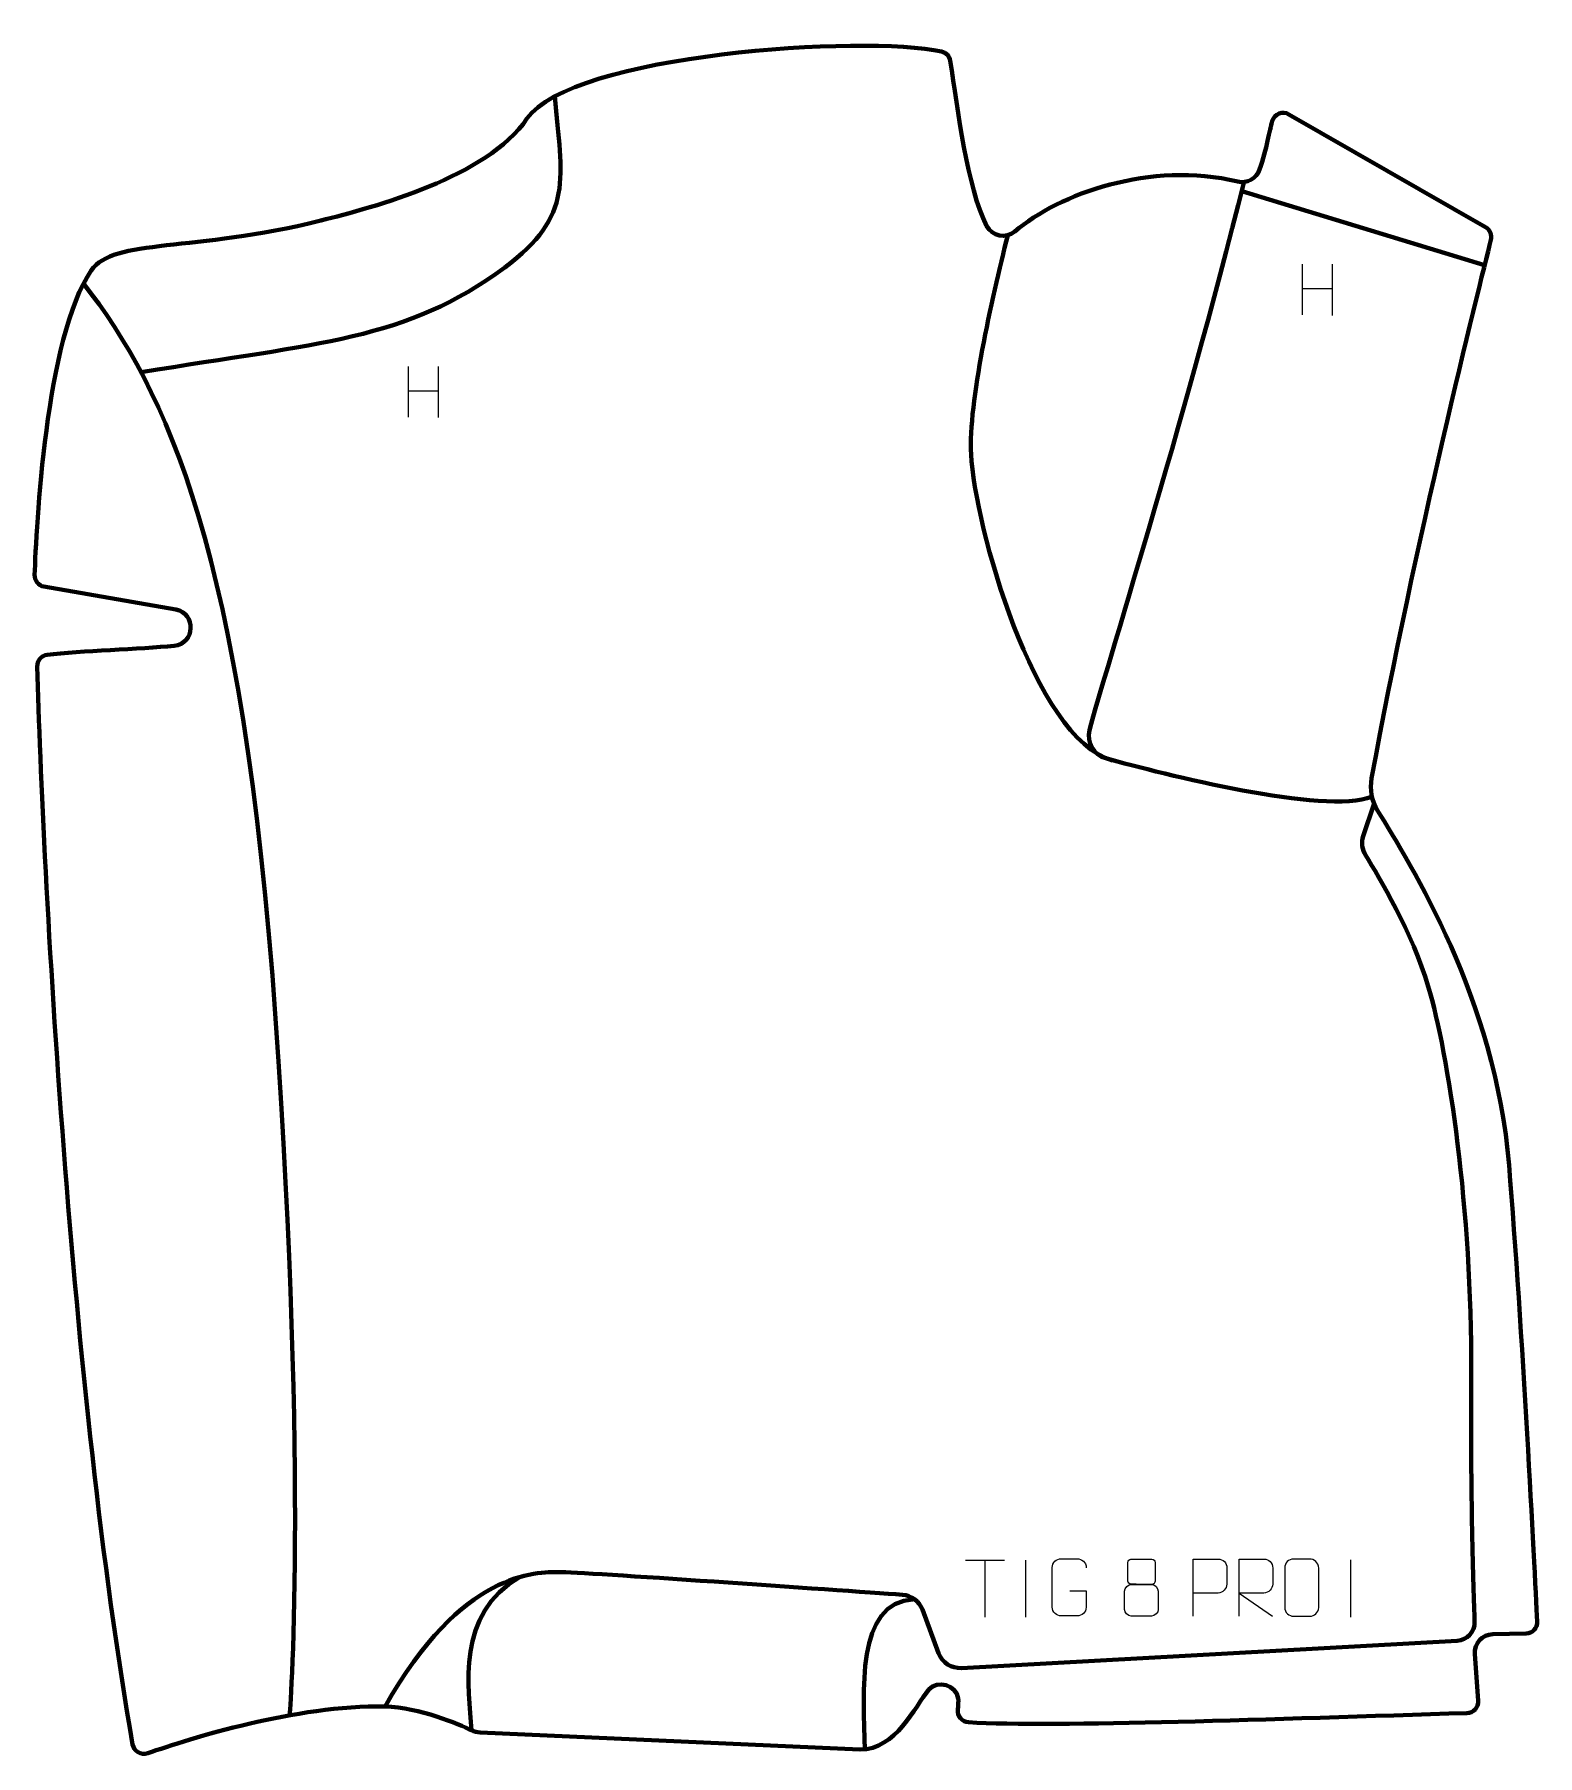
# Model space of a CAD drawing. Header units: millimetres. Extents: x -328 to 328, y -374 to 378.
import ezdxf

# ---------------------------------------------------------------- set-up
doc = ezdxf.new("R2010")
doc.units = ezdxf.units.MM
doc.header["$MEASUREMENT"] = 0
for name, color, linetype in [('layer 1', 7, 'Continuous'), ('layer 2', 7, 'Continuous'), ('layer 3', 7, 'Continuous')]:
    doc.layers.add(name, color=color, linetype=linetype)

msp = doc.modelspace()

# ---------------------------------------------------------------- linework, layer by layer
at = {"layer": 'layer 1', "color": 250, "lineweight": 9}
for points in [[(225.3792, 277.5956), (225.3792, 277.5956), (225.3792, 255.4029), (225.3792, 255.4029)], [(238.4949, 277.5956), (238.4949, 277.5956), (238.4949, 255.2453), (238.4949, 255.2453)], [(225.3967, 266.9532), (225.3967, 266.9532), (238.4949, 266.9532), (238.4949, 266.9532)], [(-164.9836, 232.9728), (-164.9836, 232.9728), (-164.9836, 210.7801), (-164.9836, 210.7801)], [(-151.8679, 232.9728), (-151.8679, 232.9728), (-151.8679, 210.6225), (-151.8679, 210.6225)], [(-164.9661, 222.3304), (-164.9661, 222.3304), (-151.8679, 222.3304), (-151.8679, 222.3304)], [(78.4239, -288.3569), (78.4239, -288.3569), (95.4111, -288.3569), (95.4111, -288.3569)], [(86.9177, -313.2869), (86.9177, -313.2869), (86.9177, -288.3334), (86.9177, -288.3334)], [(104.5564, -288.3231), (104.5564, -288.3231), (104.5564, -313.2972), (104.5564, -313.2972)], [(246.4861, -288.2673), (246.4861, -288.2673), (246.4861, -313.2414), (246.4861, -313.2414)]]:
    msp.add_open_spline(points, degree=3, dxfattribs=at)
for points, knots in [([(123.9226, -301.7469), (123.9226, -301.7469), (131.0907, -301.7469), (131.0907, -301.7469), (131.0907, -301.7469), (131.0907, -301.7469), (131.0907, -308.915), (131.0907, -308.915), (131.0907, -308.915), (130.951, -311.2384), (129.2738, -312.718), (127.126, -312.7288), (127.126, -312.7288), (124.7942, -312.7284), (122.4622, -312.7284), (120.1307, -312.7288), (120.1307, -312.7288), (118.2058, -312.8342), (116.2336, -310.9497), (116.2448, -308.9324), (116.2448, -308.9324), (116.2452, -303.1623), (116.2452, -297.3926), (116.2448, -291.6233), (116.2448, -291.6233), (116.249, -289.4852), (117.9958, -287.766), (120.1481, -287.7794), (120.1481, -287.7794), (122.4738, -287.7794), (124.7999, -287.7794), (127.126, -287.7794), (127.126, -287.7794), (129.0727, -287.744), (131.0641, -289.2355), (131.0907, -291.6732)], [0, 0, 0, 0, 0.1, 0.1, 0.1, 0.1, 0.2, 0.2, 0.2, 0.2, 0.3, 0.3, 0.3, 0.3, 0.4, 0.4, 0.4, 0.4, 0.5, 0.5, 0.5, 0.5, 0.6, 0.6, 0.6, 0.6, 0.7, 0.7, 0.7, 0.7, 0.8, 0.8, 0.8, 0.8, 1, 1, 1, 1]), ([(149.1967, -289.3829), (149.1967, -291.5959), (149.1967, -295.2782), (149.1967, -297.4915), (149.1967, -297.4915), (149.2117, -297.9989), (150.0191, -298.9303), (150.7192, -298.9291), (150.7192, -298.9291), (153.6891, -298.9289), (156.6593, -299.0138), (159.6297, -299.0141), (159.6297, -299.0141), (160.4268, -299.0099), (161.1475, -298.2196), (161.1449, -297.4989), (161.1449, -297.4989), (161.1446, -295.2829), (161.1446, -291.5982), (161.1449, -289.3829), (161.1449, -289.3829), (161.1264, -288.6721), (160.515, -287.9117), (159.6811, -287.9191), (159.6811, -287.9191), (156.664, -287.9194), (153.6471, -287.9194), (150.6305, -287.9191), (150.6305, -287.9191), (150.0041, -287.9115), (149.18, -288.6225), (149.1967, -289.3829)], [0, 0, 0, 0, 0.11111111, 0.11111111, 0.11111111, 0.11111111, 0.22222222, 0.22222222, 0.22222222, 0.22222222, 0.33333333, 0.33333333, 0.33333333, 0.33333333, 0.44444444, 0.44444444, 0.44444444, 0.44444444, 0.55555556, 0.55555556, 0.55555556, 0.55555556, 0.66666667, 0.66666667, 0.66666667, 0.66666667, 0.77777778, 0.77777778, 0.77777778, 0.77777778, 1, 1, 1, 1]), ([(177.818, -312.8706), (177.818, -312.8706), (177.818, -287.917), (177.818, -287.917), (177.818, -287.917), (181.413, -287.917), (185.0083, -287.917), (188.6037, -287.917), (188.6037, -287.917), (190.9289, -287.9549), (192.4863, -289.445), (192.4821, -291.8111), (192.4821, -291.8111), (192.4817, -293.8468), (192.4817, -296.9061), (192.4821, -298.9421), (192.4821, -298.9421), (192.4756, -300.8175), (190.6634, -302.7594), (188.6538, -302.7785), (188.6538, -302.7785), (188.6538, -302.7785), (177.818, -302.7785), (177.818, -302.7785)], [0, 0, 0, 0, 0.14285714, 0.14285714, 0.14285714, 0.14285714, 0.28571429, 0.28571429, 0.28571429, 0.28571429, 0.42857143, 0.42857143, 0.42857143, 0.42857143, 0.57142857, 0.57142857, 0.57142857, 0.57142857, 0.71428571, 0.71428571, 0.71428571, 0.71428571, 1, 1, 1, 1]), ([(197.8181, -312.8705), (197.8181, -312.8705), (197.8181, -287.917), (197.8181, -287.917), (197.8181, -287.917), (201.4129, -287.917), (205.0084, -287.917), (208.6036, -287.917), (208.6036, -287.917), (210.9289, -287.9547), (212.4862, -289.4447), (212.4821, -291.8111), (212.4821, -291.8111), (212.4817, -293.8466), (212.4817, -296.906), (212.4821, -298.942), (212.4821, -298.942), (212.4756, -300.8175), (210.6633, -302.7593), (208.6538, -302.7784), (208.6538, -302.7784), (208.6538, -302.7784), (197.8181, -302.7784), (197.8181, -302.7784), (197.8181, -302.7784), (197.8181, -302.7784), (212.4728, -312.8705), (212.4728, -312.8705)], [0, 0, 0, 0, 0.125, 0.125, 0.125, 0.125, 0.25, 0.25, 0.25, 0.25, 0.375, 0.375, 0.375, 0.375, 0.5, 0.5, 0.5, 0.5, 0.625, 0.625, 0.625, 0.625, 0.75, 0.75, 0.75, 0.75, 1, 1, 1, 1]), ([(221.6305, -287.9173), (223.9562, -287.9173), (226.2823, -287.9173), (228.6084, -287.9173), (228.6084, -287.9173), (230.555, -287.8817), (232.5464, -289.3733), (232.5731, -291.8109), (232.5731, -291.8109), (232.5727, -297.5578), (232.5727, -303.3051), (232.5731, -309.0528), (232.5731, -309.0528), (232.4333, -311.3762), (230.7561, -312.8558), (228.6084, -312.8666), (228.6084, -312.8666), (226.2765, -312.8662), (223.9446, -312.8662), (221.6131, -312.8666), (221.6131, -312.8666), (219.6881, -312.972), (217.716, -311.0875), (217.7272, -309.0702), (217.7272, -309.0702), (217.7275, -303.3001), (217.7275, -297.5304), (217.7272, -291.7611), (217.7272, -291.7611), (217.7314, -289.623), (219.4781, -287.9038), (221.6305, -287.9173)], [0, 0, 0, 0, 0.11111111, 0.11111111, 0.11111111, 0.11111111, 0.22222222, 0.22222222, 0.22222222, 0.22222222, 0.33333333, 0.33333333, 0.33333333, 0.33333333, 0.44444444, 0.44444444, 0.44444444, 0.44444444, 0.55555556, 0.55555556, 0.55555556, 0.55555556, 0.66666667, 0.66666667, 0.66666667, 0.66666667, 0.77777778, 0.77777778, 0.77777778, 0.77777778, 1, 1, 1, 1]), ([(147.7379, -301.9011), (147.7379, -305.0719), (147.7379, -306.774), (147.7379, -309.9454), (147.7379, -309.9454), (147.7294, -311.1673), (149.4273, -312.86), (150.6799, -312.8685), (150.6799, -312.8685), (153.663, -312.8682), (156.6463, -312.8682), (159.6297, -312.8685), (159.6297, -312.8685), (160.953, -312.8568), (162.5734, -311.2352), (162.5623, -309.936), (162.5623, -309.936), (162.562, -306.7678), (162.562, -305.069), (162.5623, -301.9011), (162.5623, -301.9011), (162.4926, -300.5207), (160.9148, -298.9421), (159.6094, -298.9482), (159.6094, -298.9482), (156.6328, -298.9485), (153.6562, -298.9485), (150.6799, -298.9482), (150.6799, -298.9482), (149.6004, -298.9418), (147.7541, -300.5207), (147.7379, -301.9011)], [0, 0, 0, 0, 0.11111111, 0.11111111, 0.11111111, 0.11111111, 0.22222222, 0.22222222, 0.22222222, 0.22222222, 0.33333333, 0.33333333, 0.33333333, 0.33333333, 0.44444444, 0.44444444, 0.44444444, 0.44444444, 0.55555556, 0.55555556, 0.55555556, 0.55555556, 0.66666667, 0.66666667, 0.66666667, 0.66666667, 0.77777778, 0.77777778, 0.77777778, 0.77777778, 1, 1, 1, 1])]:
    msp.add_open_spline(points, degree=3, knots=knots, dxfattribs=at)
at = {"layer": 'layer 2', "color": 12, "lineweight": 200}
msp.add_open_spline([(75.0291, -353.6731), (74.7571, -356.5042), (76.8724, -358.9955), (79.7031, -359.1701), (79.7031, -359.1701), (117.4002, -361.4946), (213.6002, -357.68), (297.258, -355.1816), (297.258, -355.1816), (300.1246, -355.1354), (302.3658, -352.6854), (302.1647, -349.8166), (302.1647, -349.8166), (302.1647, -349.8166), (300.7318, -329.3357), (300.7318, -329.3357), (300.7318, -329.3357), (300.4121, -324.7623), (303.9717, -320.85), (308.5423, -320.7526), (308.5423, -320.7526), (308.5423, -320.7526), (323.0915, -320.4422), (323.0915, -320.4422), (323.0915, -320.4422), (325.9085, -320.3822), (328.12, -318.0038), (327.9789, -315.1816), (327.9789, -315.1816), (326.7749, -291.0124), (321.4596, -187.0481), (315.6828, -115.9443), (315.6828, -115.9443), (309.7717, -43.1899), (272.7642, 15.2407), (258.2721, 38.99), (258.2721, 38.99), (255.7036, 43.199), (254.7768, 48.206), (255.6679, 53.0588), (255.6679, 53.0588), (274.484, 155.5679), (302.333, 266.7078), (307.7764, 288.1499), (307.7764, 288.1499), (308.3306, 290.3336), (307.3647, 292.6179), (305.4145, 293.7376), (305.4145, 293.7376), (305.4145, 293.7376), (219.5904, 343.0146), (219.5904, 343.0146), (219.5904, 343.0146), (216.808, 344.612), (213.2679, 343.2083), (212.3264, 340.1346), (212.3264, 340.1346), (211.0391, 335.9305), (209.9451, 328.1546), (206.744, 318.8642), (206.744, 318.8642), (205.3893, 314.9321), (201.2939, 312.6856), (197.261, 313.6586), (197.261, 313.6586), (159.1451, 322.8559), (119.0576, 308.2473), (99.9602, 291.8978), (99.9602, 291.8978), (96.0162, 288.5211), (89.9615, 289.6838), (87.6078, 294.3179), (87.6078, 294.3179), (79.0272, 311.2124), (75.1043, 345.1384), (71.7628, 366.3491), (71.7628, 366.3491), (71.4442, 368.3737), (69.9276, 370.0032), (67.9326, 370.4491), (67.9326, 370.4491), (34.4953, 377.9252), (-93.9103, 369.2172), (-113.047, 341.1488), (-113.047, 341.1488), (-130.4601, 315.6084), (-179.7658, 302.4223), (-203.0622, 296.6279), (-203.0622, 296.6279), (-258.7764, 282.7715), (-293.6379, 288.9268), (-303.2793, 274.8467), (-303.2793, 274.8467), (-323.2324, 245.7079), (-327.2911, 161.8227), (-327.9825, 141.8826), (-327.9825, 141.8826), (-328.0683, 139.4139), (-326.3481, 137.2535), (-323.9291, 136.7871), (-323.9291, 136.7871), (-323.9291, 136.7871), (-266.3572, 126.806), (-266.3572, 126.806), (-266.3572, 126.806), (-257.3085, 125.0618), (-257.8849, 111.8845), (-267.0515, 110.9461), (-267.0515, 110.9461), (-281.6568, 109.4504), (-308.2983, 108.7504), (-322.4918, 106.9897), (-322.4918, 106.9897), (-325.0436, 106.6733), (-326.9337, 104.4624), (-326.8635, 101.8847), (-326.8635, 101.8847), (-324.4107, 11.9944), (-312.2758, -214.1569), (-285.1867, -368.8574), (-285.1867, -368.8574), (-284.6551, -371.8934), (-281.5407, -373.7282), (-278.6356, -372.721), (-278.6356, -372.721), (-260.24, -366.3432), (-213.7572, -351.59), (-174.9846, -352.3072), (-174.9846, -352.3072), (-160.0825, -352.5827), (-142.7142, -360.1184), (-137.2649, -362.6602), (-137.2649, -362.6602), (-136.0859, -363.2098), (-134.8113, -363.5209), (-133.5124, -363.5802), (-133.5124, -363.5802), (-133.5124, -363.5802), (32.3102, -371.1395), (32.3102, -371.1395), (32.3102, -371.1395), (48.1369, -371.0108), (56.097, -352.606), (62.4402, -344.8794), (62.4402, -344.8794), (66.0897, -340.4348), (74.6248, -343.0143), (75.2283, -348.7402), (75.2283, -348.7402), (75.3403, -349.8), (75.2129, -351.7632), (75.0291, -353.6731)], degree=3, knots=[0, 0, 0, 0, 0.02564103, 0.02564103, 0.02564103, 0.02564103, 0.05128205, 0.05128205, 0.05128205, 0.05128205, 0.07692308, 0.07692308, 0.07692308, 0.07692308, 0.1025641, 0.1025641, 0.1025641, 0.1025641, 0.12820513, 0.12820513, 0.12820513, 0.12820513, 0.15384615, 0.15384615, 0.15384615, 0.15384615, 0.17948718, 0.17948718, 0.17948718, 0.17948718, 0.20512821, 0.20512821, 0.20512821, 0.20512821, 0.23076923, 0.23076923, 0.23076923, 0.23076923, 0.25641026, 0.25641026, 0.25641026, 0.25641026, 0.28205128, 0.28205128, 0.28205128, 0.28205128, 0.30769231, 0.30769231, 0.30769231, 0.30769231, 0.33333333, 0.33333333, 0.33333333, 0.33333333, 0.35897436, 0.35897436, 0.35897436, 0.35897436, 0.38461538, 0.38461538, 0.38461538, 0.38461538, 0.41025641, 0.41025641, 0.41025641, 0.41025641, 0.43589744, 0.43589744, 0.43589744, 0.43589744, 0.46153846, 0.46153846, 0.46153846, 0.46153846, 0.48717949, 0.48717949, 0.48717949, 0.48717949, 0.51282051, 0.51282051, 0.51282051, 0.51282051, 0.53846154, 0.53846154, 0.53846154, 0.53846154, 0.56410256, 0.56410256, 0.56410256, 0.56410256, 0.58974359, 0.58974359, 0.58974359, 0.58974359, 0.61538462, 0.61538462, 0.61538462, 0.61538462, 0.64102564, 0.64102564, 0.64102564, 0.64102564, 0.66666667, 0.66666667, 0.66666667, 0.66666667, 0.69230769, 0.69230769, 0.69230769, 0.69230769, 0.71794872, 0.71794872, 0.71794872, 0.71794872, 0.74358974, 0.74358974, 0.74358974, 0.74358974, 0.76923077, 0.76923077, 0.76923077, 0.76923077, 0.79487179, 0.79487179, 0.79487179, 0.79487179, 0.82051282, 0.82051282, 0.82051282, 0.82051282, 0.84615385, 0.84615385, 0.84615385, 0.84615385, 0.87179487, 0.87179487, 0.87179487, 0.87179487, 0.8974359, 0.8974359, 0.8974359, 0.8974359, 0.92307692, 0.92307692, 0.92307692, 0.92307692, 0.94871795, 0.94871795, 0.94871795, 0.94871795, 1, 1, 1, 1], dxfattribs=at)
at = {"layer": 'layer 3', "color": 142, "lineweight": 200}
for points, knots in [([(-100.8852, 350.9114), (-97.689, 315.0088), (-92.4157, 298.7112), (-122.7888, 276.1472), (-122.7888, 276.1472), (-165.8192, 244.1806), (-203.9319, 243.2736), (-281.4957, 230.3919)], [0, 0, 0, 0, 0.33333333, 0.33333333, 0.33333333, 0.33333333, 1, 1, 1, 1]), ([(200.0382, 313.6583), (172.6941, 204.3332), (139.6575, 101.3133), (132.5427, 74.0309), (132.5427, 74.0309), (131.152, 68.6979), (134.2736, 63.2362), (139.5767, 61.787), (139.5767, 61.787), (164.6846, 54.9269), (234.9636, 36.8717), (255.836, 45.005)], [0, 0, 0, 0, 0.25, 0.25, 0.25, 0.25, 0.5, 0.5, 0.5, 0.5, 1, 1, 1, 1]), ([(96.8466, 290.2422), (89.6746, 262.0715), (79.6613, 216.8105), (80.8078, 194.534), (80.8078, 194.534), (82.4017, 163.5661), (108.2279, 70.5978), (142.5768, 60.7843)], [0, 0, 0, 0, 0.33333333, 0.33333333, 0.33333333, 0.33333333, 1, 1, 1, 1]), ([(-306.6426, 269.1479), (-270.2095, 222.305), (-237.1398, 151.9781), (-222.7965, -51.8107), (-222.7965, -51.8107), (-208.4529, -255.5995), (-216.6296, -356.1521), (-216.6296, -356.1521)], [0, 0, 0, 0, 0.33333333, 0.33333333, 0.33333333, 0.33333333, 1, 1, 1, 1]), ([(256.7655, 42.0126), (256.7655, 42.0126), (252.0548, 27.8644), (252.0548, 27.8644), (252.0548, 27.8644), (251.1076, 25.0182), (251.4858, 21.8972), (253.0786, 19.3572), (253.0786, 19.3572), (258.9559, 9.986), (273.5186, -14.5395), (280.4217, -37.8253), (280.4217, -37.8253), (289.1868, -67.3947), (299.5461, -135.3242), (299.1479, -206.8499), (299.1479, -206.8499), (298.8476, -260.7537), (300.0337, -299.4523), (300.6362, -315.249), (300.6362, -315.249), (300.8034, -319.6249), (297.4415, -323.3237), (293.0811, -323.5643), (293.0811, -323.5643), (293.0811, -323.5643), (76.6012, -335.4981), (76.6012, -335.4981), (76.6012, -335.4981), (72.2306, -335.7468), (68.2068, -333.1158), (66.6705, -329.0045), (66.6705, -329.0045), (66.6705, -329.0045), (59.562, -309.9803), (59.562, -309.9803), (59.562, -309.9803), (58.1886, -306.3054), (54.8066, -303.7717), (50.9027, -303.4955), (50.9027, -303.4955), (22.6057, -301.4953), (-90.1792, -293.5602), (-98.8844, -293.5602), (-98.8844, -293.5602), (-108.845, -293.5602), (-141.5165, -292.7767), (-174.9845, -352.3073)], [0, 0, 0, 0, 0.07692308, 0.07692308, 0.07692308, 0.07692308, 0.15384615, 0.15384615, 0.15384615, 0.15384615, 0.23076923, 0.23076923, 0.23076923, 0.23076923, 0.30769231, 0.30769231, 0.30769231, 0.30769231, 0.38461538, 0.38461538, 0.38461538, 0.38461538, 0.46153846, 0.46153846, 0.46153846, 0.46153846, 0.53846154, 0.53846154, 0.53846154, 0.53846154, 0.61538462, 0.61538462, 0.61538462, 0.61538462, 0.69230769, 0.69230769, 0.69230769, 0.69230769, 0.76923077, 0.76923077, 0.76923077, 0.76923077, 0.84615385, 0.84615385, 0.84615385, 0.84615385, 1, 1, 1, 1])]:
    msp.add_open_spline(points, degree=3, knots=knots, dxfattribs=at)
for points in [[(198.9843, 309.4588), (198.9843, 309.4588), (305.0152, 277.1757), (305.0152, 277.1757)], [(-137.2649, -362.66), (-138.329, -344.3078), (-144.449, -311.8254), (-116.0887, -295.7)], [(34.4118, -371.0109), (34.1917, -346.3056), (29.7516, -306.8265), (56.0766, -305.3879)]]:
    msp.add_open_spline(points, degree=3, dxfattribs=at)

doc.saveas('drawing.dxf')
